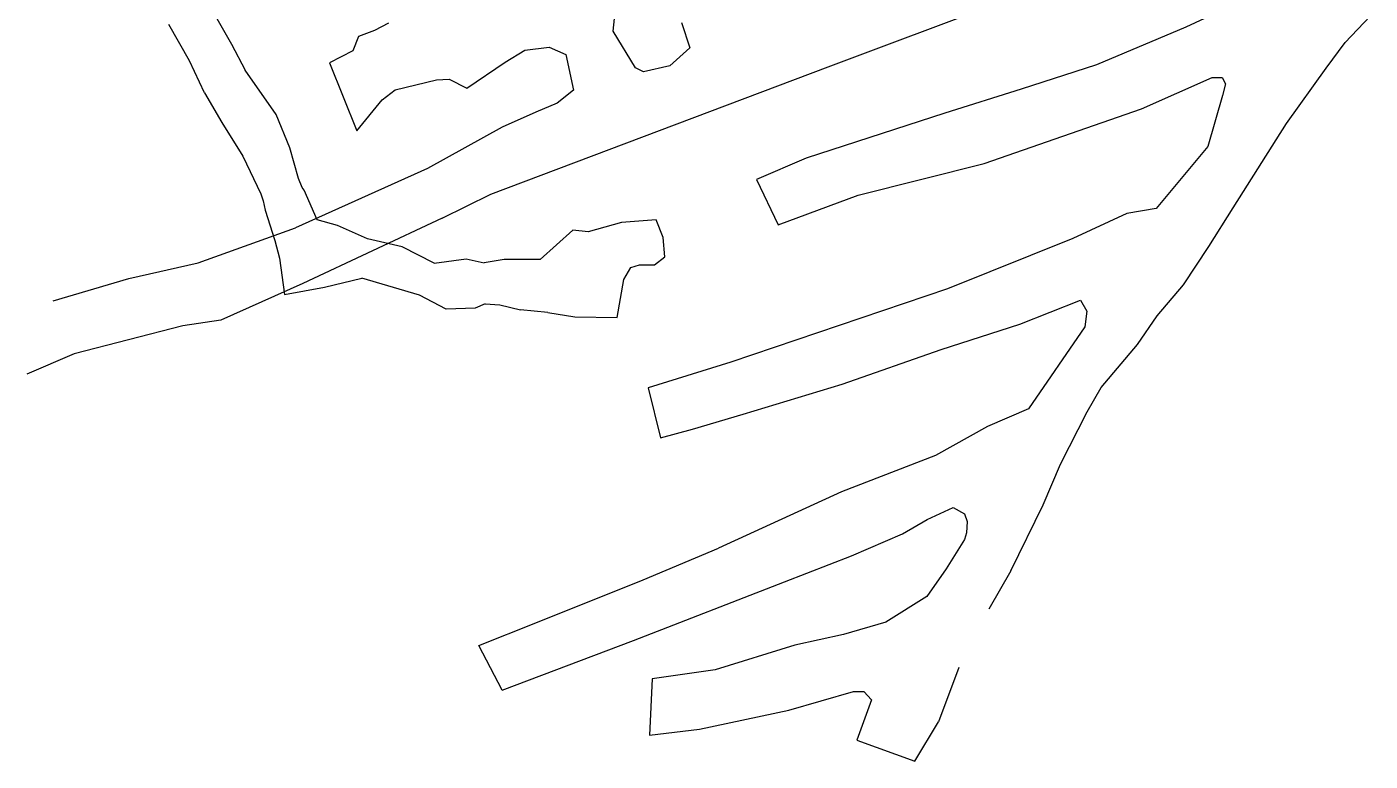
# Model space of a CAD drawing. Extents: x 539064 to 539891, y 4477666 to 4478116.
# Drawn here: x 539132.6 to 539239, y 4477666.4 to 4477724.5 of the extents above; entities that cross this region are included whole.
import ezdxf

# ---------------------------------------------------------------- set-up
doc = ezdxf.new("R2010")
doc.units = 0
doc.header["$MEASUREMENT"] = 0
doc.linetypes.add('DUZ', pattern=[500, 500])
doc.layers.add('KAT_1450', color=236, linetype='DUZ')
doc.layers.add('KAT_1460', color=13, linetype='DUZ')

msp = doc.modelspace()

# ---------------------------------------------------------------- linework, layer by layer
at = {"layer": 'KAT_1450'}
for p, q in [((539196.08, 4477721.38, 1453.3), (539209.69, 4477726.48, 1453.19)), ((539228.53, 4477726.43, 1451.53), (539224.44, 4477724.53, 1451.77)), ((539179.05, 4477724.2, 1453.7), (539179.19, 4477725.71, 1454.2)), ((539237.08, 4477723.3, 1451.51), (539239.05, 4477725.41, 1451.25)), ((539160.13, 4477724.25, 1454.39), (539158.86, 4477723.78, 1454.3)), ((539161.23, 4477724.85, 1454.44), (539160.13, 4477724.25, 1454.39)), ((539180.82, 4477721.3, 1453.26), (539179.05, 4477724.2, 1453.7)), ((539184.46, 4477724.9, 1453.8), (539185.11, 4477722.9, 1453.26)), ((539224.44, 4477724.53, 1451.77), (539217.36, 4477721.55, 1452.06)), ((539158.86, 4477723.78, 1454.3), (539158.4, 4477722.66, 1454.38)), ((539235.56, 4477721.27, 1451.54), (539237.08, 4477723.3, 1451.51)), ((539158.4, 4477722.66, 1454.38), (539156.55, 4477721.7, 1454.39)), ((539170.47, 4477721.75, 1454.64), (539172.04, 4477722.71, 1454.5)), ((539172.04, 4477722.71, 1454.5), (539173.97, 4477722.94, 1454.4)), ((539173.97, 4477722.94, 1454.4), (539175.29, 4477722.36, 1453.7)), ((539175.29, 4477722.36, 1453.7), (539175.9, 4477719.52, 1453.26)), ((539185.11, 4477722.9, 1453.26), (539183.54, 4477721.45, 1453.26)), ((539156.55, 4477721.7, 1454.39), (539158.71, 4477716.31, 1454.62)), ((539167.43, 4477719.7, 1454.52), (539170.47, 4477721.75, 1454.64)), ((539169.35, 4477711.3, 1453.23), (539196.08, 4477721.38, 1453.3)), ((539181.44, 4477720.98, 1453.26), (539180.82, 4477721.3, 1453.26)), ((539183.54, 4477721.45, 1453.26), (539181.44, 4477720.98, 1453.26)), ((539217.36, 4477721.55, 1452.06), (539211.38, 4477719.62, 1452.15)), ((539232.41, 4477716.9, 1451.49), (539235.56, 4477721.27, 1451.54)), ((539161.76, 4477719.57, 1454.6), (539165.05, 4477720.35, 1454.59)), ((539165.05, 4477720.35, 1454.59), (539166.04, 4477720.4, 1454.63)), ((539166.04, 4477720.4, 1454.63), (539167.43, 4477719.7, 1454.52)), ((539220.92, 4477718.05, 1452.01), (539226.53, 4477720.55, 1451.77)), ((539226.53, 4477720.55, 1451.77), (539227.32, 4477720.53, 1451.68)), ((539227.32, 4477720.53, 1451.68), (539227.57, 4477720.04, 1451.46)), ((539227.57, 4477720.04, 1451.46), (539227.35, 4477719.1, 1451.49)), ((539160.72, 4477718.76, 1454.34), (539161.76, 4477719.57, 1454.6)), ((539175.9, 4477719.52, 1453.26), (539174.61, 4477718.5, 1453.26)), ((539211.38, 4477719.62, 1452.15), (539205.32, 4477717.7, 1452)), ((539227.35, 4477719.1, 1451.49), (539226.19, 4477715.07, 1451.6)), ((539158.71, 4477716.31, 1454.62), (539160.72, 4477718.76, 1454.34)), ((539172.9, 4477717.79, 1453.26), (539170.25, 4477716.6, 1453.24)), ((539174.61, 4477718.5, 1453.26), (539172.9, 4477717.79, 1453.26)), ((539208.46, 4477713.73, 1452.04), (539220.92, 4477718.05, 1452.01)), ((539205.32, 4477717.7, 1452), (539194.33, 4477714.15, 1451.89)), ((539228.18, 4477710.21, 1451.67), (539232.41, 4477716.9, 1451.49)), ((539170.25, 4477716.6, 1453.24), (539164.32, 4477713.32, 1453.22)), ((539226.19, 4477715.07, 1451.6), (539222.09, 4477710.16, 1451.64)), ((539194.33, 4477714.15, 1451.89), (539190.4, 4477712.45, 1451.89)), ((539198.46, 4477711.2, 1451.89), (539208.46, 4477713.73, 1452.04)), ((539164.32, 4477713.32, 1453.22), (539153.86, 4477708.61, 1453.1)), ((539190.4, 4477712.45, 1451.89), (539192.12, 4477708.86, 1451.89)), ((539165.49, 4477709.39, 1452.97), (539169.35, 4477711.3, 1453.23)), ((539192.12, 4477708.86, 1451.89), (539198.46, 4477711.2, 1451.89)), ((539165.49, 4477709.39, 1452.97), (539154.45, 4477704.2, 1453.13)), ((539219.77, 4477709.77, 1451.58), (539215.47, 4477707.78, 1451.58)), ((539222.09, 4477710.16, 1451.64), (539219.77, 4477709.77, 1451.58)), ((539226.26, 4477707.15, 1451.64), (539228.18, 4477710.21, 1451.67)), ((539146.15, 4477705.86, 1453.09), (539153.86, 4477708.61, 1453.1)), ((539215.47, 4477707.78, 1451.58), (539205.54, 4477703.8, 1451.83)), ((539224.24, 4477704.11, 1451.59), (539226.26, 4477707.15, 1451.64)), ((539140.64, 4477704.62, 1452.98), (539146.15, 4477705.86, 1453.09)), ((539134.65, 4477702.85, 1452.83), (539140.64, 4477704.62, 1452.98)), ((539154.45, 4477704.2, 1453.13), (539147.94, 4477701.3, 1453.1)), ((539222.17, 4477701.66, 1451.54), (539224.24, 4477704.11, 1451.59)), ((539205.54, 4477703.8, 1451.83), (539188.37, 4477697.97, 1451.84)), ((539211.27, 4477700.99, 1451.81), (539216.08, 4477702.89, 1451.58)), ((539216.08, 4477702.89, 1451.58), (539216.6, 4477702.02, 1451.54)), ((539216.6, 4477702.02, 1451.54), (539216.43, 4477700.79, 1451.54)), ((539144.92, 4477700.85, 1453.04), (539136.32, 4477698.64, 1452.83)), ((539147.94, 4477701.3, 1453.1), (539144.92, 4477700.85, 1453.04)), ((539205.04, 4477698.97, 1451.83), (539211.27, 4477700.99, 1451.81)), ((539216.43, 4477700.79, 1451.54), (539211.97, 4477694.28, 1451.62)), ((539220.61, 4477699.38, 1451.54), (539222.17, 4477701.66, 1451.54)), ((539136.32, 4477698.64, 1452.83), (539132.57, 4477697.02, 1452.83)), ((539197.19, 4477696.24, 1451.82), (539205.04, 4477698.97, 1451.83)), ((539217.73, 4477695.96, 1451.57), (539220.61, 4477699.38, 1451.54)), ((539188.37, 4477697.97, 1451.84), (539181.82, 4477695.95, 1451.85)), ((539181.82, 4477695.95, 1451.85), (539182.8, 4477691.98, 1451.85)), ((539189.36, 4477693.85, 1451.84), (539197.19, 4477696.24, 1451.82)), ((539216.61, 4477694.05, 1451.6), (539217.73, 4477695.96, 1451.57)), ((539185.34, 4477692.68, 1451.85), (539189.36, 4477693.85, 1451.84)), ((539211.97, 4477694.28, 1451.62), (539208.71, 4477692.88, 1451.56)), ((539214.49, 4477689.89, 1451.62), (539216.61, 4477694.05, 1451.6)), ((539182.8, 4477691.98, 1451.85), (539185.34, 4477692.68, 1451.85)), ((539208.71, 4477692.88, 1451.56), (539204.59, 4477690.57, 1451.6)), ((539204.59, 4477690.57, 1451.6), (539197.14, 4477687.69, 1451.76)), ((539213.12, 4477686.67, 1451.55), (539214.49, 4477689.89, 1451.62)), ((539197.14, 4477687.69, 1451.76), (539187.38, 4477683.23, 1452.19)), ((539203.94, 4477685.5, 1451.64), (539205.99, 4477686.46, 1451.6)), ((539205.99, 4477686.46, 1451.6), (539206.88, 4477685.96, 1451.54)), ((539206.88, 4477685.96, 1451.54), (539207.11, 4477685.36, 1451.54)), ((539210.56, 4477681.45, 1451.54), (539213.12, 4477686.67, 1451.55)), ((539201.97, 4477684.36, 1451.69), (539203.94, 4477685.5, 1451.64)), ((539207.11, 4477685.36, 1451.54), (539207.05, 4477684.46, 1451.54)), ((539197.93, 4477682.62, 1451.79), (539201.97, 4477684.36, 1451.69)), ((539206.89, 4477683.93, 1451.54), (539205.45, 4477681.6, 1451.52)), ((539207.05, 4477684.46, 1451.54), (539206.89, 4477683.93, 1451.54)), ((539181.42, 4477680.74, 1452.22), (539187.38, 4477683.23, 1452.19)), ((539192.62, 4477680.58, 1452.06), (539197.93, 4477682.62, 1451.79)), ((539205.45, 4477681.6, 1451.52), (539203.9, 4477679.41, 1451.51)), ((539172.91, 4477677.32, 1452.23), (539181.42, 4477680.74, 1452.22)), ((539180.65, 4477675.91, 1452.23), (539192.62, 4477680.58, 1452.06)), ((539210.56, 4477681.45, 1451.54), (539208.83, 4477678.4, 1451.51)), ((539203.9, 4477679.41, 1451.51), (539200.66, 4477677.36, 1451.53)), ((539168.39, 4477675.52, 1452.23), (539172.91, 4477677.32, 1452.23)), ((539200.66, 4477677.36, 1451.53), (539197.29, 4477676.4, 1451.61)), ((539197.29, 4477676.4, 1451.61), (539193.43, 4477675.56, 1451.77)), ((539170.23, 4477671.99, 1452.23), (539168.39, 4477675.52, 1452.23)), ((539170.23, 4477671.99, 1452.23), (539180.65, 4477675.91, 1452.23)), ((539193.43, 4477675.56, 1451.77), (539187.14, 4477673.59, 1452.06)), ((539187.14, 4477673.59, 1452.06), (539182.13, 4477672.89, 1452.22)), ((539206.44, 4477673.79, 1451.5), (539204.83, 4477669.48, 1451.49)), ((539182.13, 4477672.89, 1452.22), (539181.91, 4477668.42, 1452.22)), ((539192.97, 4477670.41, 1451.84), (539198.08, 4477671.88, 1451.61)), ((539198.08, 4477671.88, 1451.61), (539198.92, 4477671.88, 1451.53)), ((539199.52, 4477671.21, 1451.49), (539198.37, 4477668.01, 1451.49)), ((539198.92, 4477671.88, 1451.53), (539199.52, 4477671.21, 1451.49)), ((539185.89, 4477668.9, 1452.16), (539192.97, 4477670.41, 1451.84)), ((539181.91, 4477668.42, 1452.22), (539185.89, 4477668.9, 1452.16)), ((539202.95, 4477666.36, 1451.49), (539204.83, 4477669.48, 1451.49)), ((539198.37, 4477668.01, 1451.49), (539202.95, 4477666.36, 1451.49))]:
    msp.add_line(p, q, dxfattribs=at)
at = {"layer": 'KAT_1460'}
for p, q in [((539147.32, 4477725.76, 1479.42), (539148.79, 4477723.18, 1479.72)), ((539145.45, 4477721.87, 1479.58), (539143.83, 4477724.73, 1479.12)), ((539148.79, 4477723.18, 1479.72), (539149.87, 4477721.11, 1479.95)), ((539146.64, 4477719.31, 1479.8), (539145.45, 4477721.87, 1479.58)), ((539152.34, 4477717.6, 1480.45), (539149.87, 4477721.11, 1479.95)), ((539146.64, 4477719.31, 1479.8), (539148.03, 4477716.97, 1480.32)), ((539148.03, 4477716.97, 1480.32), (539149.69, 4477714.3, 1480.68)), ((539153.41, 4477714.95, 1480.79), (539152.34, 4477717.6, 1480.45)), ((539154.09, 4477712.54, 1481), (539153.41, 4477714.95, 1480.79)), ((539149.69, 4477714.3, 1480.68), (539151.1, 4477711.32, 1480.93)), ((539154.38, 4477711.82, 1481.23), (539154.09, 4477712.54, 1481)), ((539154.55, 4477711.6, 1481.21), (539154.38, 4477711.82, 1481.23)), ((539155.58, 4477709.26, 1481.3), (539154.55, 4477711.6, 1481.21)), ((539151.1, 4477711.32, 1480.93), (539151.31, 4477710.77, 1481.16)), ((539151.31, 4477710.77, 1481.16), (539151.45, 4477710.01, 1481.2)), ((539151.45, 4477710.01, 1481.2), (539152.21, 4477707.61, 1481.3)), ((539157.2, 4477708.81, 1481.35), (539155.58, 4477709.26, 1481.3)), ((539182.46, 4477709.27, 1481.69), (539179.69, 4477709.04, 1481.76)), ((539183.01, 4477707.86, 1481.69), (539182.46, 4477709.27, 1481.69)), ((539159.58, 4477707.75, 1481.62), (539157.2, 4477708.81, 1481.35)), ((539175.84, 4477708.45, 1481.68), (539173.26, 4477706.11, 1481.66)), ((539177.06, 4477708.3, 1481.74), (539175.84, 4477708.45, 1481.68)), ((539179.69, 4477709.04, 1481.76), (539177.06, 4477708.3, 1481.74)), ((539152.21, 4477707.61, 1481.3), (539152.59, 4477706.23, 1481.45)), ((539162.31, 4477707.12, 1481.72), (539159.58, 4477707.75, 1481.62)), ((539183.14, 4477706.33, 1481.69), (539183.01, 4477707.86, 1481.69)), ((539152.59, 4477706.23, 1481.45), (539152.99, 4477703.35, 1481.45)), ((539164.86, 4477705.81, 1481.67), (539162.31, 4477707.12, 1481.72)), ((539164.86, 4477705.81, 1481.67), (539167.39, 4477706.16, 1481.57)), ((539167.39, 4477706.16, 1481.57), (539168.82, 4477705.84, 1481.71)), ((539170.41, 4477706.12, 1481.73), (539168.82, 4477705.84, 1481.71)), ((539173.26, 4477706.11, 1481.66), (539170.41, 4477706.12, 1481.73)), ((539182.31, 4477705.68, 1481.69), (539183.14, 4477706.33, 1481.69)), ((539179.9, 4477704.52, 1481.69), (539180.44, 4477705.47, 1481.69)), ((539180.44, 4477705.47, 1481.69), (539181.13, 4477705.69, 1481.69)), ((539181.13, 4477705.69, 1481.69), (539182.31, 4477705.68, 1481.69)), ((539156.16, 4477703.92, 1481.52), (539159.12, 4477704.64, 1481.9)), ((539163.68, 4477703.28, 1481.82), (539159.12, 4477704.64, 1481.9)), ((539179.37, 4477701.51, 1481.66), (539179.9, 4477704.52, 1481.69)), ((539152.99, 4477703.35, 1481.45), (539156.16, 4477703.92, 1481.52)), ((539165.8, 4477702.17, 1481.61), (539163.68, 4477703.28, 1481.82)), ((539168.11, 4477702.25, 1481.52), (539165.8, 4477702.17, 1481.61)), ((539168.9, 4477702.61, 1481.58), (539168.11, 4477702.25, 1481.52)), ((539168.9, 4477702.61, 1481.58), (539170.05, 4477702.53, 1481.75)), ((539170.05, 4477702.53, 1481.75), (539171.69, 4477702.13, 1481.73)), ((539173.87, 4477701.92, 1482.04), (539171.69, 4477702.13, 1481.73)), ((539173.87, 4477701.92, 1482.04), (539176.01, 4477701.57, 1481.72)), ((539176.01, 4477701.57, 1481.72), (539179.37, 4477701.51, 1481.66))]:
    msp.add_line(p, q, dxfattribs=at)

doc.saveas('drawing.dxf')
